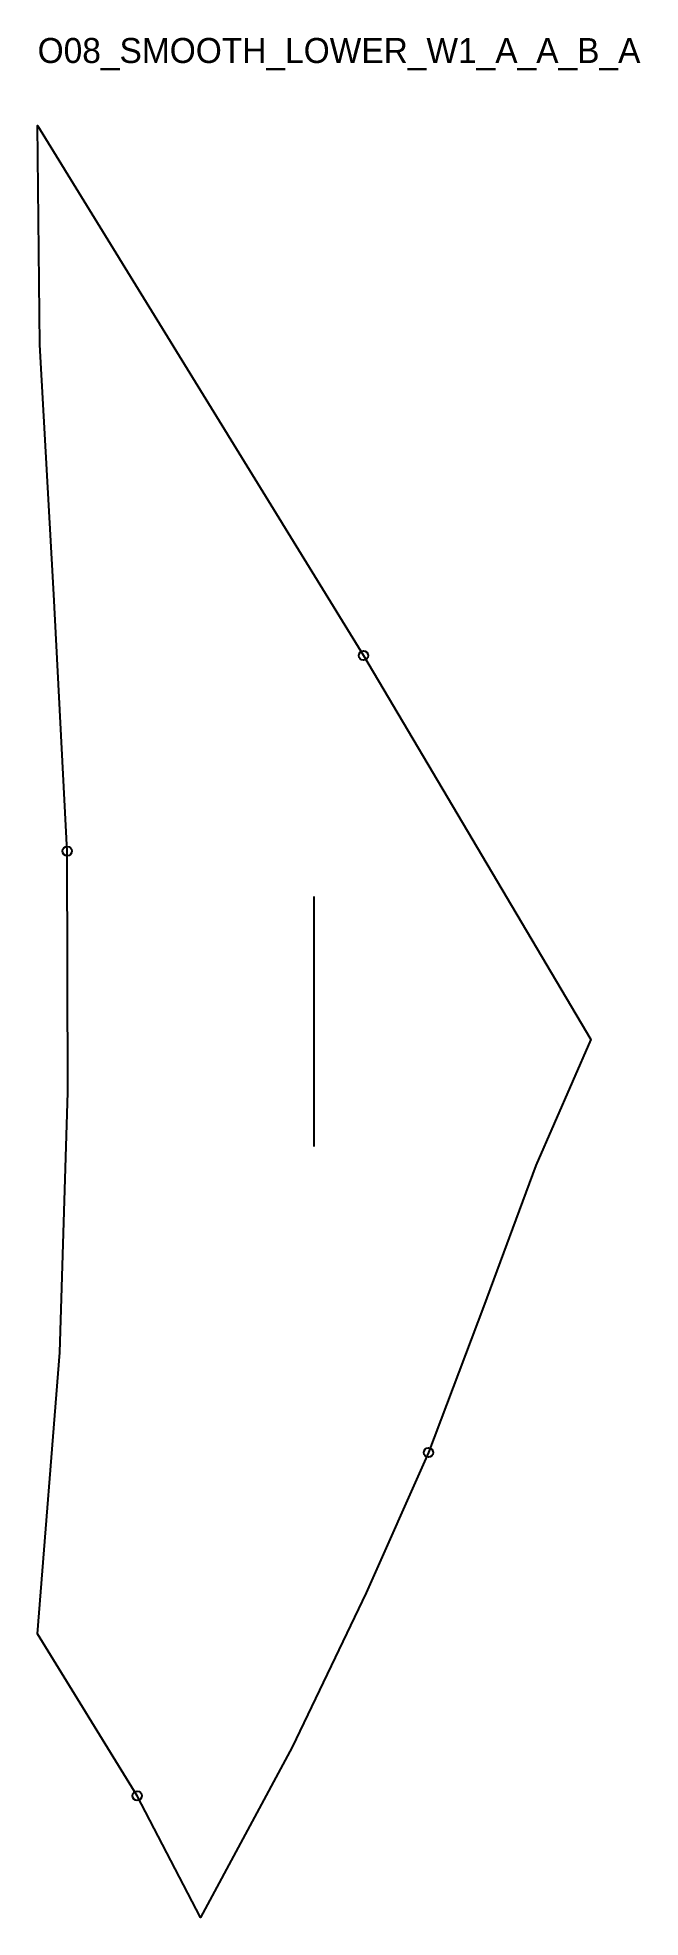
# Model space of a CAD drawing. Header units: millimetres. Extents: x 0 to 193, y -91 to 510.
import ezdxf

# ---------------------------------------------------------------- set-up
doc = ezdxf.new("R2010")
doc.units = ezdxf.units.MM
for name, color, linetype in [('CUT', 1, 'Continuous'), ('GRAIN', 3, 'Continuous'), ('ID', 7, 'Continuous'), ('NOTCH', 2, 'Continuous'), ('SEAM', 5, 'Continuous')]:
    doc.layers.add(name, color=color, linetype=linetype)

msp = doc.modelspace()

# ---------------------------------------------------------------- linework, layer by layer
at = {"layer": 'CUT'}
msp.add_lwpolyline([(0, 0), (7.1, 89.97), (9.65, 173.23), (9.45, 250.34), (5.17, 332.4), (0.68, 412.24), (0, 482.34), (104.13, 312.87), (176.83, 190.13), (159.2, 149.74), (142.46, 104.59), (124.89, 57.97), (105.03, 13.14), (81.38, -36.17), (52.09, -90.65), (31.83, -51.76), (0, 0)], close=True, dxfattribs=at)
at = {"layer": 'GRAIN'}
msp.add_line((88.41, 155.85), (88.41, 235.85), dxfattribs=at)
at = {"layer": 'NOTCH'}
for centre in [(104.13, 312.87), (9.45, 250.34), (124.89, 57.97), (31.83, -51.76)]:
    msp.add_circle(centre, 1.5, dxfattribs=at)
at = {"layer": 'SEAM'}
msp.add_lwpolyline([(0, 0), (7.1, 89.97), (9.65, 173.23), (9.45, 250.34), (5.17, 332.4), (0.68, 412.24), (0, 482.34), (104.13, 312.87), (176.83, 190.13), (159.2, 149.74), (142.46, 104.59), (124.89, 57.97), (105.03, 13.14), (81.38, -36.17), (52.09, -90.65), (31.83, -51.76)], close=True, dxfattribs=at)

# ---------------------------------------------------------------- texts
at = {"layer": 'ID'}
msp.add_text('O08_SMOOTH_LOWER_W1_A_A_B_A', height=8, dxfattribs=at).set_placement((0, 502.34))

doc.saveas('drawing.dxf')
